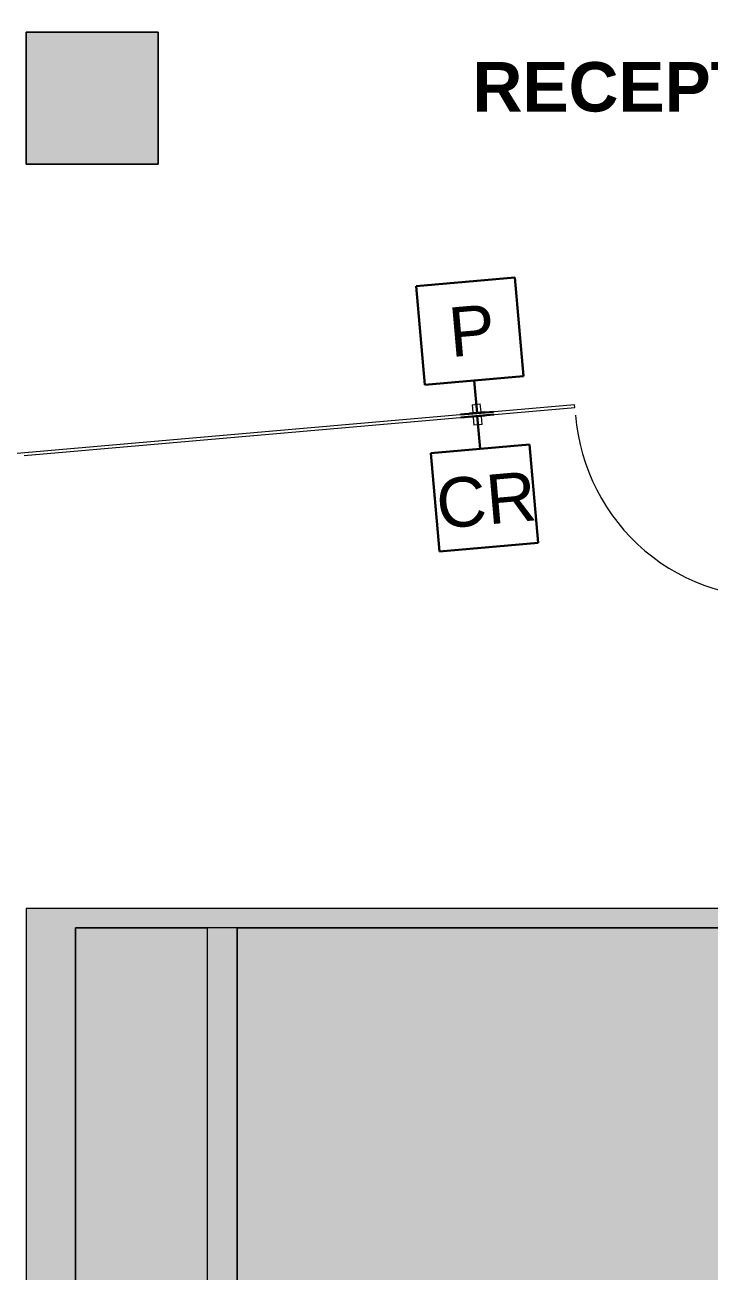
# Model space of a CAD drawing. Header units: inches. Extents: x 587 to 1284, y 1170 to 2052.
# Drawn here: x 828.8 to 953.3, y 1170.4 to 1398.8 of the extents above; entities that cross this region are included whole.
import ezdxf

# ---------------------------------------------------------------- set-up
doc = ezdxf.new("R2010")
doc.units = ezdxf.units.IN
doc.header["$MEASUREMENT"] = 0
for name, color, linetype, lineweight in [('A-ANNO-NOTE', 131, 'Continuous', 9), ('A-AREA-IDEN', 2, 'Continuous', 9), ('A-DETL', 90, 'Continuous', 9), ('A-DETL-GENF', 92, 'Continuous', 9), ('A-DOOR', 31, 'Continuous', 13), ('A-WALL-PATT', 111, 'Continuous', 13), ('B-CL', 7, 'Continuous', 9), ('CORE', 7, 'Continuous', 9), ('E-ELEC-FIXT', 91, 'Continuous', 9), ('I-WALL', 2, 'Continuous', 13), ('S-COLS', 52, 'Continuous', 13), ('Victor Bldg - 7th Floor_LINK_dwg', 8, 'Continuous', 9)]:
    doc.layers.add(name, color=color, linetype=linetype, lineweight=lineweight)
doc.styles.add('Swis721 Lt BT', font='swissl.ttf', dxfattribs={"height": 9})
doc.styles.add('Swis721 Lt BT_B', font='', dxfattribs={"height": 9})
doc.styles.get('Swis721 Lt BT_B').set_extended_font_data('Swis721 Lt BT', bold=True)

# ---------------------------------------------------------------- blocks, each defined once
blk = doc.blocks.new('Concrete-Rectangular-Column - 24_ x 24_-V1-Level 07  POWER _ SIGNAL')
at = {"layer": 'S-COLS', "lineweight": 9}
blk.add_hatch(color=7, dxfattribs=at).paths.add_polyline_path([(12, -12), (12, 12), (-12, 12), (-12, -12), (7.47, -12)], flags=0)
at = {"layer": 'S-COLS', "color": 8, "lineweight": 20}
for p, q in [((12, 12), (-12, 12)), ((-12, 12), (-12, -12)), ((12, -12), (12, 12)), ((-12, -12), (12, -12))]:
    blk.add_line(p, q, dxfattribs=at)
blk = doc.blocks.new('Victor Bldg - 7th Floor_LINK_dwg-6972240-Level 07  POWER _ SIGNAL')
at = {"layer": 'B-CL', "flags": 128}
blk.add_lwpolyline([(829, 1397.5), (853, 1397.5), (853, 1373.5), (829, 1373.5)], close=True, dxfattribs=at)
at = {"layer": 'CORE', "flags": 128}
for points in [[(1283.88, 1238), (1248, 1238), (1098, 1238), (829, 1238), (829, 1170.39)], [(862, 1170.39), (862, 1234.5), (838, 1234.5), (838, 1170.39)], [(867.38, 1170.39), (867.38, 1234.5), (1036, 1234.5), (1036, 1170.39)]]:
    blk.add_lwpolyline(points, dxfattribs=at)
blk = doc.blocks.new('PS - Junction Box _Wall Base_ - Push to Exit-4868767-Level 07  POWER _ SIGNAL')
at = {"layer": 'E-ELEC-FIXT'}
for p, q in [((909.6, 1328.23), (912.34, 1328.47)), ((909.6, 1328.23), (909.62, 1328.04)), ((910.3, 1327.41), (910.43, 1325.98)), ((911.92, 1326.11), (911.8, 1327.54)), ((912.36, 1328.28), (912.34, 1328.47)), ((911.92, 1326.11), (910.43, 1325.98))]:
    blk.add_line(p, q, dxfattribs=at)
blk = doc.blocks.new('Door - Glass Single - Full Rail - Long Handle-7788705-Level 07  POWER _ SIGNAL')
at = {"layer": 'A-DOOR', "lineweight": 20}
for p, q in [((17, -2), (18, -2)), ((17, -38), (17, -2)), ((18, -2), (18, -38)), ((18, -38), (17, -38))]:
    blk.add_line(p, q, dxfattribs=at)
at = {"layer": 'A-DOOR', "lineweight": 9}
blk.add_arc((18, -2), 36, 179.5, 270, dxfattribs=at)
blk = doc.blocks.new('PS - Junction Box _Wall Base_ - Card Reader-4868761-Level 07  POWER _ SIGNAL')
at = {"layer": 'E-ELEC-FIXT'}
for p, q in [((910.1, 1329.71), (911.59, 1329.84)), ((910.1, 1329.71), (910.23, 1328.28)), ((911.72, 1328.41), (911.59, 1329.84)), ((909.66, 1327.54), (909.68, 1327.36)), ((912.42, 1327.6), (909.68, 1327.36)), ((912.42, 1327.6), (912.4, 1327.78))]:
    blk.add_line(p, q, dxfattribs=at)

msp = doc.modelspace()

# ---------------------------------------------------------------- hatches: boundary and pattern name
at = {"layer": 'A-DETL-GENF'}
h = msp.add_hatch(color=9, dxfattribs=at)
h.paths.add_polyline_path([(655.33, 1170.39), (762.11, 1170.39), (762.11, 1234.9), (657.09, 1234.9), (657.09, 1243.27), (656.34, 1243.27), (656.34, 1244.77), (657.09, 1244.77), (657.08, 1281.02), (656.34, 1281.02), (656.34, 1282.52), (657.09, 1282.52), (657.09, 2035.5), (587.23, 2035.5), (587.23, 1170.39), (637.87, 1170.39)], flags=0)
h.paths.add_polyline_path([(861.94, 1170.39), (861.94, 1234.5), (838, 1234.5), (838, 1170.39)], flags=0)
h.paths.add_polyline_path([(1244.44, 1170.39), (1283.88, 1170.39), (1283.88, 1199), (1269.63, 1199), (1269.63, 1191.47), (1264.62, 1191.47), (1264.62, 1199), (1248, 1199), (1248, 1191.47), (1243, 1191.47), (1243, 1216), (1103, 1216), (1103, 1191.75), (1098, 1191.75), (1098, 1215.5), (1042, 1215.5), (1042, 1170.39), (1243, 1170.39)], flags=0)
h.paths.add_polyline_path([(867.44, 1170.39), (1036, 1170.39), (1036, 1234.5), (867.44, 1234.5), (867.44, 1220.95)], flags=0)
h.paths.add_polyline_path([(1248, 1202.5), (1283.88, 1202.5), (1283.88, 1234.5), (1248, 1234.5), (1248, 1232), (1247.94, 1232), (1247.94, 1216), (1248, 1216)], flags=0)
h.paths.add_polyline_path([(1101.56, 1219.5), (1244.44, 1219.5), (1244.44, 1232), (1098, 1232), (1098, 1234.5), (1042, 1234.5), (1042, 1223.5), (1098.06, 1223.5), (1098.06, 1231.75), (1101.56, 1231.75), (1101.56, 1220)], flags=0)
h.paths.add_polyline_path([(1153.26, 1305.78), (1283.88, 1305.78), (1283.88, 1348.53), (1238.5, 1348.53), (1238.5, 1352.53), (1283.88, 1352.53), (1283.88, 1754), (1133, 1754), (1133, 1352.53), (1200, 1352.53), (1200, 1348.53), (1133, 1348.53), (1133, 1305.78)], flags=0)
h.paths.add_polyline_path([(1205.13, 1757.5), (1283.88, 1757.5), (1283.88, 1978.38), (1282.89, 1979.37), (1283.25, 1979.7), (1283.4, 1979.61), (1283.63, 1979.61), (1283.7, 1979.64), (1283.64, 1979.63), (1283.5, 1979.62), (1283.34, 1979.67), (1283.22, 1979.75), (1274.9, 1988.07), (1275.61, 1988.78), (1283.88, 1980.5), (1283.88, 1993.41), (1275.68, 1989.23), (1275.23, 1990.12), (1283.88, 1994.53), (1283.88, 2035.5), (1205, 2035.5), (1205, 1829.31), (1279, 1829.31), (1279, 1828.81), (1205, 1828.82), (1205, 1757.5)], flags=0)
h.paths.add_polyline_path([(1274.09, 1894.65), (1274.09, 1894.65), (1274.75, 1894.65)], flags=0)
h.paths.add_polyline_path([(1268.52, 1975.25), (1266.74, 1976.16), (1267.76, 1978.17), (1268.19, 1977.94), (1268.15, 1977.72), (1268.2, 1977.55), (1268.26, 1977.48), (1268.7, 1977.25), (1268.93, 1977.3), (1269.06, 1977.39), (1269.13, 1977.47), (1269.54, 1977.26), (1268.7, 1975.62)], flags=0)
h.paths.add_polyline_path([(1268.7, 1977.26), (1268.24, 1977.52), (1268.17, 1977.73), (1268.2, 1977.94), (1273.56, 1988.45), (1274.45, 1988), (1268.98, 1977.35), (1268.9, 1977.32), (1268.7, 1977.27)], flags=0)
h.paths.add_polyline_path([(1273.35, 1988.86), (1261.56, 1990.76), (1261.49, 1990.83), (1261.37, 1991.01), (1261.5, 1991.54), (1261.7, 1991.68), (1261.93, 1991.68), (1273.51, 1989.85)], flags=0)
h.paths.add_polyline_path([(1273.83, 1990.17), (1272, 2001.98), (1272.04, 2002.07), (1272.23, 2002.24), (1272.7, 2002.29), (1272.92, 2002.12), (1273, 2001.83), (1274.82, 1990.33)], flags=0)
h.paths.add_polyline_path([(1261.62, 1990.21), (1259.4, 1990.56), (1259.71, 1992.54), (1261.93, 1992.19), (1261.86, 1991.71), (1261.66, 1991.69), (1261.5, 1991.59), (1261.44, 1991.5), (1261.39, 1990.93), (1261.45, 1990.83), (1261.64, 1990.7), (1261.69, 1990.66), (1261.62, 1990.21)], flags=0)
h.paths.add_polyline_path([(1271.49, 2001.74), (1271.14, 2003.97), (1273.12, 2004.28), (1273.47, 2002.06), (1272.99, 2001.98), (1272.92, 2002.16), (1272.75, 2002.29), (1272.6, 2002.31), (1272.12, 2002.2), (1272.03, 2002.1), (1271.97, 2001.92), (1271.95, 2001.82)], flags=0)
at = {"layer": 'A-WALL-PATT', "lineweight": 9}
for points in [[(829, 1170.39), (838, 1170.39), (838, 1238), (829, 1238)], [(1042, 1234.5), (1098, 1234.5), (1098, 1238), (838, 1238), (838, 1234.5), (1036, 1234.5)], [(861.94, 1170.39), (867.44, 1170.39), (867.44, 1234.5), (861.94, 1234.5)]]:
    msp.add_hatch(color=7, dxfattribs=at).paths.add_polyline_path(points, flags=0)

# ---------------------------------------------------------------- linework, layer by layer
at = {"layer": 'A-ANNO-NOTE', "lineweight": 30}
for p, q in [((917.86, 1352.85), (899.93, 1351.28)), ((919.43, 1334.92), (917.86, 1352.85)), ((899.93, 1351.28), (901.5, 1333.35)), ((901.5, 1333.35), (919.43, 1334.92)), ((910.99, 1328.16), (910.47, 1334.14)), ((913.98, 1328.42), (908, 1327.9)), ((908.04, 1327.4), (914.02, 1327.92)), ((911.03, 1327.66), (911.56, 1321.68)), ((920.52, 1322.47), (902.59, 1320.9)), ((902.59, 1320.9), (904.16, 1302.97)), ((922.09, 1304.54), (920.52, 1322.47)), ((904.16, 1302.97), (922.09, 1304.54))]:
    msp.add_line(p, q, dxfattribs=at)
at = {"layer": 'A-DETL'}
for p, q in [((1283.88, 1234.5), (838, 1234.5)), ((838, 1234.5), (838, 1170.39))]:
    msp.add_line(p, q, dxfattribs=at)
at = {"layer": 'I-WALL'}
for p, q in [((928.73, 1329.71), (826, 1320.72)), ((928.78, 1329.21), (928.73, 1329.71)), ((828.62, 1320.45), (928.78, 1329.21))]:
    msp.add_line(p, q, dxfattribs=at)
at = {"layer": 'I-WALL', "color": 8, "lineweight": 20}
for p, q in [((829, 1238), (829, 1170.39)), ((1283.88, 1238), (829, 1238)), ((838, 1170.39), (838, 1234.5)), ((838, 1234.5), (861.94, 1234.5)), ((861.94, 1234.5), (861.94, 1170.39)), ((867.44, 1170.39), (867.44, 1234.5)), ((867.44, 1234.5), (1036, 1234.5))]:
    msp.add_line(p, q, dxfattribs=at)

# ---------------------------------------------------------------- block references
at = {"layer": 'A-DOOR', "rotation": 4.999999999999918}
msp.add_blockref('Door - Glass Single - Full Rail - Long Handle-7788705-Level 07  POWER _ SIGNAL', (946.69, 1331.03), dxfattribs=at)
at = {"layer": 'E-ELEC-FIXT'}
for name in ['PS - Junction Box _Wall Base_ - Card Reader-4868761-Level 07  POWER _ SIGNAL', 'PS - Junction Box _Wall Base_ - Push to Exit-4868767-Level 07  POWER _ SIGNAL']:
    msp.add_blockref(name, (0, 0), dxfattribs=at)
at = {"layer": 'S-COLS', "lineweight": 9}
msp.add_blockref('Concrete-Rectangular-Column - 24_ x 24_-V1-Level 07  POWER _ SIGNAL', (841, 1385.5), dxfattribs=at)
at = {"layer": 'Victor Bldg - 7th Floor_LINK_dwg', "color": 7}
msp.add_blockref('Victor Bldg - 7th Floor_LINK_dwg-6972240-Level 07  POWER _ SIGNAL', (0, 0), dxfattribs=at)

# ---------------------------------------------------------------- texts
at = {"layer": 'A-ANNO-NOTE', "char_height": 9, "attachment_point": 1, "rotation": 5, "style": 'Swis721 Lt BT'}
for s, insert, width in [('P', (905.47, 1347.33), 9.393), ('CR', (903.22, 1316.09), 20.604)]:
    msp.add_mtext(s, dxfattribs=dict(at, insert=insert, width=width))
at = {"layer": 'A-AREA-IDEN', "insert": (910.17, 1392.08), "char_height": 9, "width": 155.439, "attachment_point": 1, "style": 'Swis721 Lt BT_B'}
msp.add_mtext('RECEPTION/LOUNGE', dxfattribs=at)

doc.saveas('drawing.dxf')
